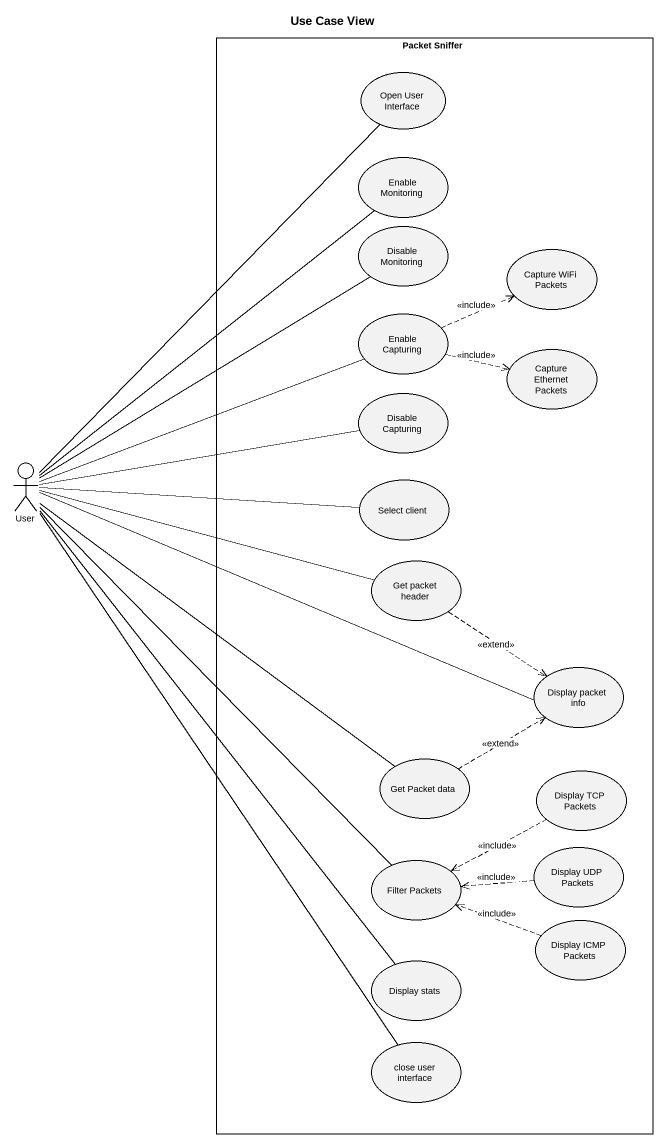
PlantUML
@startuml
title Use Case View
rectangle "Packet Sniffer" as Packet_Sniffer {
  usecase "Open User Interface" as Open_User_Interface
  usecase "Enable Monitoring" as Enable_Monitoring
  usecase "Disable Monitoring" as Disable_Monitoring
  usecase "Capture WiFi Packets" as Capture_WiFi_Packets
  usecase "Enable Capturing" as Enable_Capturing
  usecase "Capture Ethernet Packets" as Capture_Ethernet_Packets
  usecase "Disable Capturing" as Disable_Capturing
  usecase "Select client" as Select_client
  usecase "Get packet header" as Get_packet_header
  usecase "Display packet info" as Display_packet_info
  usecase "Get Packet data" as Get_Packet_data
  usecase "Display TCP Packets" as Display_TCP_Packets
  usecase "Filter Packets" as Filter_Packets
  usecase "Display UDP Packets" as Display_UDP_Packets
  usecase "Display ICMP Packets" as Display_ICMP_Packets
  usecase "Display stats" as Display_stats
  usecase "close user interface" as close_user_interface
}
actor User
Enable_Capturing .right.> Capture_WiFi_Packets : <<include>>
Enable_Capturing .right.> Capture_Ethernet_Packets : <<include>>
User -up- Open_User_Interface
User -up- Enable_Monitoring
User -up- Disable_Monitoring
User -right- Enable_Capturing
User -right- Disable_Capturing
User -right- Select_client
User -right- Get_packet_header
User -right- Display_packet_info
User -- Get_Packet_data
User -- Filter_Packets
User -- Display_stats
User -- close_user_interface
Get_packet_header ..> Display_packet_info : <<extend>>
Get_Packet_data .right.> Display_packet_info : <<extend>>
Display_TCP_Packets .left.> Filter_Packets : <<include>>
Display_UDP_Packets .left.> Filter_Packets : <<include>>
Display_ICMP_Packets .left.> Filter_Packets : <<include>>
@enduml
